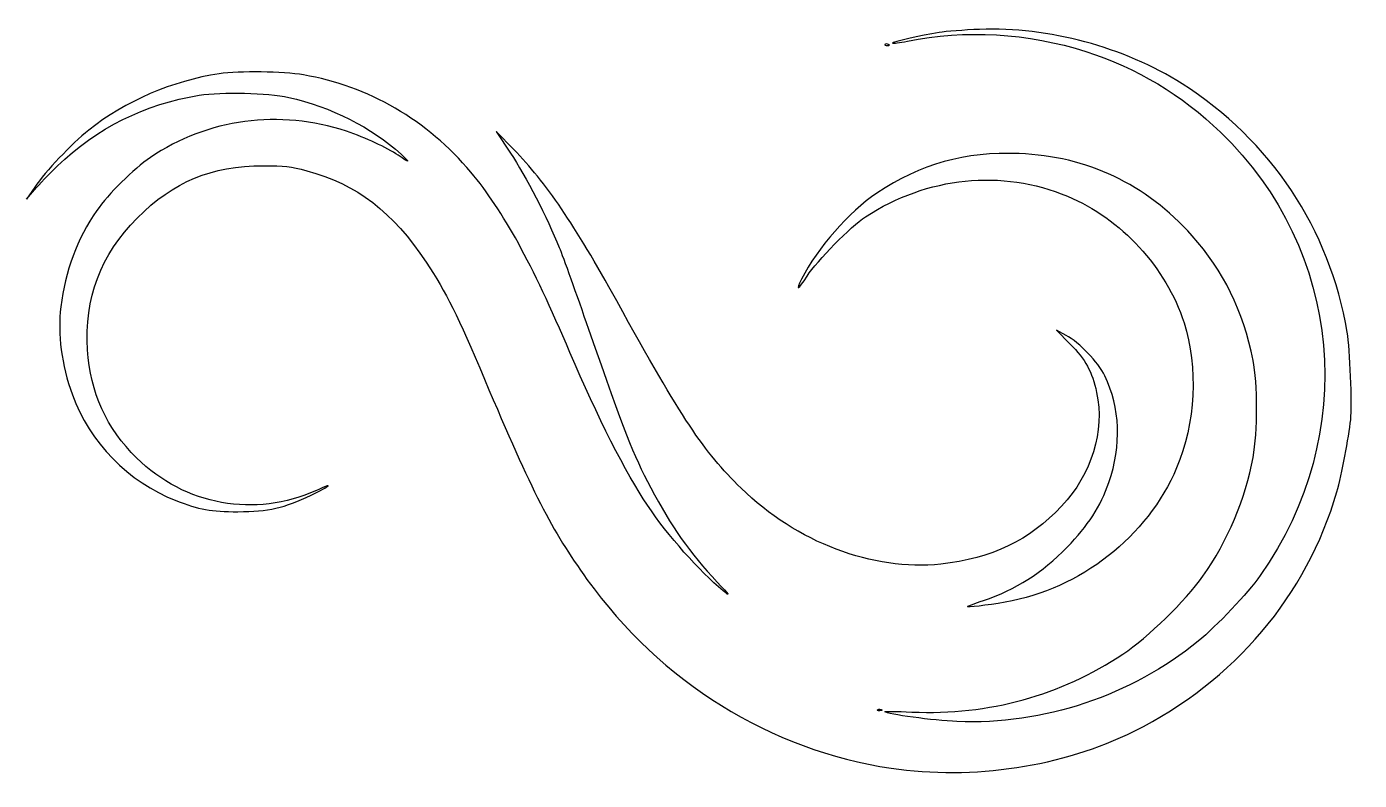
# Model space of a CAD drawing. Header units: centimetres. Extents: x -9.3 to 9.4, y -5.3 to 5.3.
import ezdxf

# ---------------------------------------------------------------- set-up
doc = ezdxf.new("R2010")
doc.units = ezdxf.units.CM
doc.header["$MEASUREMENT"] = 0
doc.layers.add('Layer 1', color=7, linetype='Continuous')

msp = doc.modelspace()

# ---------------------------------------------------------------- linework, layer by layer
at = {"layer": 'Layer 1'}
for points, knots in [([(9.29031, -0.26518), (9.26512, -0.51465), (9.16384, -1.04127), (9.09541, -1.27857), (9.09541, -1.27857), (8.67643, -2.73159), (7.65687, -3.93528), (6.24951, -4.63844), (6.24951, -4.63844), (5.25336, -5.13615), (3.98854, -5.32858), (2.83716, -5.15759), (2.83716, -5.15759), (1.14539, -4.90635), (-0.39556, -3.94918), (-1.43101, -2.5064), (-1.43101, -2.5064), (-1.93381, -1.80581), (-2.19314, -1.29903), (-2.86904, 0.30368), (-2.86904, 0.30368), (-3.24696, 1.19983), (-3.4051, 1.51647), (-3.68911, 1.94571), (-3.68911, 1.94571), (-4.15727, 2.65327), (-4.66401, 3.04183), (-5.36493, 3.23071), (-5.36493, 3.23071), (-5.59072, 3.29155), (-5.67995, 3.30178), (-5.97347, 3.30048), (-5.97347, 3.30048), (-6.71265, 3.29719), (-7.22957, 3.08286), (-7.74618, 2.56546), (-7.74618, 2.56546), (-8.25904, 2.05182), (-8.49018, 1.43845), (-8.44396, 0.71378), (-8.44396, 0.71378), (-8.40627, 0.12278), (-8.17218, -0.39211), (-7.75491, -0.80184), (-7.75491, -0.80184), (-7.07468, -1.46977), (-6.08971, -1.64791), (-5.23061, -1.25837), (-5.23061, -1.25837), (-4.97131, -1.1408), (-5.0282, -1.19111), (-5.30539, -1.32451), (-5.30539, -1.32451), (-5.67922, -1.50441), (-5.90469, -1.55543), (-6.33065, -1.55649), (-6.33065, -1.55649), (-6.7111, -1.55743), (-6.87466, -1.52802), (-7.20377, -1.39948), (-7.20377, -1.39948), (-7.87119, -1.13882), (-8.41138, -0.58608), (-8.65559, 0.08606), (-8.65559, 0.08606), (-8.80873, 0.50754), (-8.86438, 0.93161), (-8.81777, 1.32195), (-8.81777, 1.32195), (-8.75887, 1.81529), (-8.58649, 2.27652), (-8.31332, 2.67166), (-8.31332, 2.67166), (-8.15704, 2.89773), (-7.78979, 3.2614), (-7.56091, 3.41674), (-7.56091, 3.41674), (-6.75977, 3.96047), (-5.7415, 4.0967), (-4.80953, 3.78485), (-4.80953, 3.78485), (-4.53048, 3.69148), (-4.24731, 3.56003), (-4.08168, 3.44699), (-4.08168, 3.44699), (-3.91779, 3.33513), (-3.90667, 3.33976), (-4.04199, 3.46352), (-4.04199, 3.46352), (-4.44833, 3.83514), (-5.03494, 4.13153), (-5.61626, 4.25893), (-5.61626, 4.25893), (-5.91917, 4.32531), (-6.55275, 4.34104), (-6.87352, 4.29014), (-6.87352, 4.29014), (-7.6355, 4.16923), (-8.31545, 3.83028), (-8.86479, 3.29748), (-8.86479, 3.29748), (-8.9796, 3.18613), (-9.12395, 3.03549), (-9.18556, 2.96273), (-9.18556, 2.96273), (-9.18556, 2.96273), (-9.29758, 2.83044), (-9.29758, 2.83044), (-9.29758, 2.83044), (-9.29758, 2.83044), (-9.18333, 2.99991), (-9.18333, 2.99991), (-9.18333, 2.99991), (-9.03438, 3.22085), (-8.67002, 3.60584), (-8.42498, 3.8012), (-8.42498, 3.8012), (-7.91657, 4.20652), (-7.24357, 4.49702), (-6.59522, 4.59099), (-6.59522, 4.59099), (-6.30624, 4.63288), (-5.70654, 4.62504), (-5.40892, 4.57548), (-5.40892, 4.57548), (-4.50616, 4.42517), (-3.66554, 3.93625), (-3.0609, 3.2098), (-3.0609, 3.2098), (-2.59772, 2.65331), (-2.21167, 1.95064), (-1.67029, 0.67866), (-1.67029, 0.67866), (-1.28717, -0.22148), (-0.8803, -1.0239), (-0.58354, -1.46459), (-0.58354, -1.46459), (-0.29178, -1.89786), (0.1403, -2.38591), (0.48239, -2.66858), (0.48239, -2.66858), (0.58806, -2.7559), (0.57061, -2.73088), (0.39564, -2.54424), (0.39564, -2.54424), (0.01444, -2.13761), (-0.25423, -1.75604), (-0.5342, -1.22362), (-0.5342, -1.22362), (-0.79805, -0.72186), (-0.89419, -0.47679), (-1.40833, 1.0048), (-1.40833, 1.0048), (-1.58003, 1.49957), (-1.76591, 2.01714), (-1.8214, 2.15495), (-1.8214, 2.15495), (-1.98789, 2.56841), (-2.2909, 3.15523), (-2.5049, 3.47865), (-2.5049, 3.47865), (-2.5049, 3.47865), (-2.70623, 3.78292), (-2.70623, 3.78292), (-2.70623, 3.78292), (-2.70623, 3.78292), (-2.45986, 3.52984), (-2.45986, 3.52984), (-2.45986, 3.52984), (-2.00352, 3.06108), (-1.61223, 2.48553), (-1.013, 1.40167), (-1.013, 1.40167), (-0.08461, -0.27757), (0.19429, -0.69724), (0.73375, -1.2268), (0.73375, -1.2268), (1.50775, -1.98659), (2.5835, -2.3957), (3.53514, -2.29217), (3.53514, -2.29217), (4.25494, -2.21386), (4.77853, -1.96266), (5.23166, -1.47822), (5.23166, -1.47822), (5.65309, -1.02768), (5.83933, -0.42385), (5.72394, 0.11781), (5.72394, 0.11781), (5.66215, 0.40786), (5.56724, 0.58052), (5.34907, 0.79979), (5.34907, 0.79979), (5.34907, 0.79979), (5.15815, 0.99167), (5.15815, 0.99167), (5.15815, 0.99167), (5.15815, 0.99167), (5.29391, 0.91885), (5.29391, 0.91885), (5.29391, 0.91885), (5.4855, 0.81609), (5.74136, 0.5485), (5.83806, 0.34976), (5.83806, 0.34976), (6.05621, -0.09859), (6.07615, -0.62023), (5.8952, -1.14519), (5.8952, -1.14519), (5.78037, -1.47833), (5.59984, -1.75876), (5.31103, -2.05259), (5.31103, -2.05259), (4.9518, -2.41807), (4.59188, -2.64792), (4.13363, -2.80451), (4.13363, -2.80451), (4.01721, -2.84429), (3.91662, -2.88194), (3.91009, -2.88818), (3.91009, -2.88818), (3.89192, -2.90554), (4.18642, -2.87191), (4.4379, -2.82791), (4.4379, -2.82791), (5.49753, -2.64252), (6.4353, -1.90835), (6.84637, -0.94234), (6.84637, -0.94234), (7.11133, -0.31969), (7.15189, 0.47385), (6.95061, 1.09738), (6.95061, 1.09738), (6.70029, 1.87285), (6.0683, 2.55864), (5.31497, 2.87225), (5.31497, 2.87225), (4.39206, 3.25646), (3.3502, 3.1506), (2.47999, 2.5842), (2.47999, 2.5842), (2.27487, 2.45069), (1.79631, 1.96467), (1.66035, 1.75178), (1.66035, 1.75178), (1.5339, 1.55378), (1.49163, 1.53126), (1.58188, 1.70997), (1.58188, 1.70997), (1.80069, 2.14327), (2.24848, 2.65389), (2.63874, 2.91514), (2.63874, 2.91514), (3.25463, 3.32742), (3.8737, 3.49977), (4.6341, 3.47065), (4.6341, 3.47065), (5.59496, 3.43385), (6.41526, 3.0448), (7.06415, 2.31813), (7.06415, 2.31813), (7.50699, 1.82221), (7.77613, 1.27196), (7.92007, 0.56822), (7.92007, 0.56822), (7.98519, 0.24983), (7.98551, -0.43915), (7.92071, -0.79438), (7.92071, -0.79438), (7.81559, -1.37058), (7.55903, -1.97819), (7.21687, -2.46126), (7.21687, -2.46126), (6.96893, -2.8113), (6.44575, -3.32119), (6.09355, -3.55604), (6.09355, -3.55604), (5.2181, -4.1398), (4.21662, -4.41472), (3.13042, -4.36946), (3.13042, -4.36946), (2.91335, -4.36042), (2.74153, -4.35881), (2.74861, -4.36589), (2.74861, -4.36589), (2.78354, -4.40082), (3.43614, -4.48893), (3.76322, -4.50288), (3.76322, -4.50288), (4.97545, -4.55458), (6.20821, -4.14346), (7.15118, -3.37301), (7.15118, -3.37301), (7.40859, -3.1627), (7.84639, -2.69867), (8.02047, -2.45165), (8.02047, -2.45165), (9.41186, -0.47726), (9.17988, 2.11672), (7.46405, 3.77005), (7.46405, 3.77005), (6.91571, 4.29842), (6.2898, 4.67398), (5.57433, 4.90392), (5.57433, 4.90392), (4.76438, 5.16423), (3.87096, 5.21641), (3.06699, 5.05034), (3.06699, 5.05034), (2.95938, 5.02811), (2.8658, 5.01545), (2.85904, 5.02221), (2.85904, 5.02221), (2.84482, 5.03643), (3.2596, 5.13163), (3.51186, 5.17205), (3.51186, 5.17205), (3.60645, 5.18721), (3.86243, 5.20666), (4.08071, 5.21527), (4.08071, 5.21527), (5.05029, 5.25353), (6.10502, 4.96953), (6.92498, 4.44939), (6.92498, 4.44939), (8.16608, 3.66211), (8.99996, 2.40747), (9.24079, 0.96508), (9.24079, 0.96508), (9.28127, 0.72263), (9.31228, -0.04772), (9.29032, -0.26523), (9.29032, -0.26523), (9.29032, -0.26523), (9.29031, -0.26518), (9.29031, -0.26518)], [0, 0, 0, 0, 0.01176471, 0.01176471, 0.01176471, 0.01176471, 0.02352941, 0.02352941, 0.02352941, 0.02352941, 0.03529412, 0.03529412, 0.03529412, 0.03529412, 0.04705882, 0.04705882, 0.04705882, 0.04705882, 0.05882353, 0.05882353, 0.05882353, 0.05882353, 0.07058824, 0.07058824, 0.07058824, 0.07058824, 0.08235294, 0.08235294, 0.08235294, 0.08235294, 0.09411765, 0.09411765, 0.09411765, 0.09411765, 0.10588235, 0.10588235, 0.10588235, 0.10588235, 0.11764706, 0.11764706, 0.11764706, 0.11764706, 0.12941176, 0.12941176, 0.12941176, 0.12941176, 0.14117647, 0.14117647, 0.14117647, 0.14117647, 0.15294118, 0.15294118, 0.15294118, 0.15294118, 0.16470588, 0.16470588, 0.16470588, 0.16470588, 0.17647059, 0.17647059, 0.17647059, 0.17647059, 0.18823529, 0.18823529, 0.18823529, 0.18823529, 0.2, 0.2, 0.2, 0.2, 0.21176471, 0.21176471, 0.21176471, 0.21176471, 0.22352941, 0.22352941, 0.22352941, 0.22352941, 0.23529412, 0.23529412, 0.23529412, 0.23529412, 0.24705882, 0.24705882, 0.24705882, 0.24705882, 0.25882353, 0.25882353, 0.25882353, 0.25882353, 0.27058824, 0.27058824, 0.27058824, 0.27058824, 0.28235294, 0.28235294, 0.28235294, 0.28235294, 0.29411765, 0.29411765, 0.29411765, 0.29411765, 0.30588235, 0.30588235, 0.30588235, 0.30588235, 0.31764706, 0.31764706, 0.31764706, 0.31764706, 0.32941176, 0.32941176, 0.32941176, 0.32941176, 0.34117647, 0.34117647, 0.34117647, 0.34117647, 0.35294118, 0.35294118, 0.35294118, 0.35294118, 0.36470588, 0.36470588, 0.36470588, 0.36470588, 0.37647059, 0.37647059, 0.37647059, 0.37647059, 0.38823529, 0.38823529, 0.38823529, 0.38823529, 0.4, 0.4, 0.4, 0.4, 0.41176471, 0.41176471, 0.41176471, 0.41176471, 0.42352941, 0.42352941, 0.42352941, 0.42352941, 0.43529412, 0.43529412, 0.43529412, 0.43529412, 0.44705882, 0.44705882, 0.44705882, 0.44705882, 0.45882353, 0.45882353, 0.45882353, 0.45882353, 0.47058824, 0.47058824, 0.47058824, 0.47058824, 0.48235294, 0.48235294, 0.48235294, 0.48235294, 0.49411765, 0.49411765, 0.49411765, 0.49411765, 0.50588235, 0.50588235, 0.50588235, 0.50588235, 0.51764706, 0.51764706, 0.51764706, 0.51764706, 0.52941176, 0.52941176, 0.52941176, 0.52941176, 0.54117647, 0.54117647, 0.54117647, 0.54117647, 0.55294118, 0.55294118, 0.55294118, 0.55294118, 0.56470588, 0.56470588, 0.56470588, 0.56470588, 0.57647059, 0.57647059, 0.57647059, 0.57647059, 0.58823529, 0.58823529, 0.58823529, 0.58823529, 0.6, 0.6, 0.6, 0.6, 0.61176471, 0.61176471, 0.61176471, 0.61176471, 0.62352941, 0.62352941, 0.62352941, 0.62352941, 0.63529412, 0.63529412, 0.63529412, 0.63529412, 0.64705882, 0.64705882, 0.64705882, 0.64705882, 0.65882353, 0.65882353, 0.65882353, 0.65882353, 0.67058824, 0.67058824, 0.67058824, 0.67058824, 0.68235294, 0.68235294, 0.68235294, 0.68235294, 0.69411765, 0.69411765, 0.69411765, 0.69411765, 0.70588235, 0.70588235, 0.70588235, 0.70588235, 0.71764706, 0.71764706, 0.71764706, 0.71764706, 0.72941176, 0.72941176, 0.72941176, 0.72941176, 0.74117647, 0.74117647, 0.74117647, 0.74117647, 0.75294118, 0.75294118, 0.75294118, 0.75294118, 0.76470588, 0.76470588, 0.76470588, 0.76470588, 0.77647059, 0.77647059, 0.77647059, 0.77647059, 0.78823529, 0.78823529, 0.78823529, 0.78823529, 0.8, 0.8, 0.8, 0.8, 0.81176471, 0.81176471, 0.81176471, 0.81176471, 0.82352941, 0.82352941, 0.82352941, 0.82352941, 0.83529412, 0.83529412, 0.83529412, 0.83529412, 0.84705882, 0.84705882, 0.84705882, 0.84705882, 0.85882353, 0.85882353, 0.85882353, 0.85882353, 0.87058824, 0.87058824, 0.87058824, 0.87058824, 0.88235294, 0.88235294, 0.88235294, 0.88235294, 0.89411765, 0.89411765, 0.89411765, 0.89411765, 0.90588235, 0.90588235, 0.90588235, 0.90588235, 0.91764706, 0.91764706, 0.91764706, 0.91764706, 0.92941176, 0.92941176, 0.92941176, 0.92941176, 0.94117647, 0.94117647, 0.94117647, 0.94117647, 0.95294118, 0.95294118, 0.95294118, 0.95294118, 0.96470588, 0.96470588, 0.96470588, 0.96470588, 0.97647059, 0.97647059, 0.97647059, 0.97647059, 1, 1, 1, 1]), ([(2.78645, 4.98889), (2.75856, 4.98774), (2.74293, 4.99399), (2.75172, 5.00279), (2.75172, 5.00279), (2.76051, 5.01158), (2.78333, 5.01252), (2.80243, 5.00488), (2.80243, 5.00488), (2.82354, 4.99643), (2.81727, 4.99016), (2.78644, 4.98889), (2.78644, 4.98889), (2.78644, 4.98889), (2.78645, 4.98889), (2.78645, 4.98889)], [0, 0, 0, 0, 0.2, 0.2, 0.2, 0.2, 0.4, 0.4, 0.4, 0.4, 0.6, 0.6, 0.6, 0.6, 1, 1, 1, 1]), ([(2.64589, -4.337), (2.6371, -4.34579), (2.65273, -4.35205), (2.68062, -4.3509), (2.68062, -4.3509), (2.71144, -4.34963), (2.71771, -4.34336), (2.69661, -4.33492), (2.69661, -4.33492), (2.67751, -4.32728), (2.65469, -4.32822), (2.6459, -4.33701), (2.6459, -4.33701), (2.6459, -4.33701), (2.64589, -4.337), (2.64589, -4.337)], [0, 0, 0, 0, 0.2, 0.2, 0.2, 0.2, 0.4, 0.4, 0.4, 0.4, 0.6, 0.6, 0.6, 0.6, 1, 1, 1, 1])]:
    msp.add_open_spline(points, degree=3, knots=knots, dxfattribs=at)

doc.saveas('drawing.dxf')
